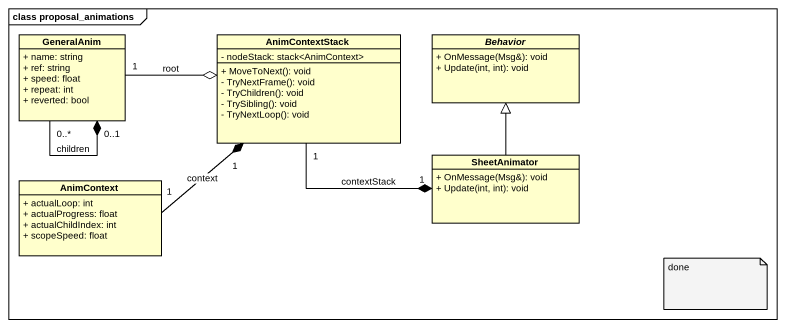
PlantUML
@startuml
mainframe class proposal_animations
hide circle
hide empty members
skinparam classAttributeIconSize 0
class GeneralAnim {
  + name: string
  + ref: string
  + speed: float
  + repeat: int
  + reverted: bool
}
class AnimContextStack {
  - nodeStack: stack<AnimContext>
  + MoveToNext(): void
  - TryNextFrame(): void
  - TryChildren(): void
  - TrySibling(): void
  - TryNextLoop(): void
}
abstract class Behavior {
  + OnMessage(Msg&): void
  + Update(int, int): void
}
class AnimContext {
  + actualLoop: int
  + actualProgress: float
  + actualChildIndex: int
  + scopeSpeed: float
}
class SheetAnimator {
  + OnMessage(Msg&): void
  + Update(int, int): void
}
GeneralAnim "0..*" --* "0..1" GeneralAnim : children
GeneralAnim "1" -right-o AnimContextStack : root
AnimContextStack "1" -right-* "1" SheetAnimator : contextStack
AnimContext "1" -right-* "1" AnimContextStack : context
SheetAnimator -up-|> Behavior
note as N1
  done
end note
@enduml
